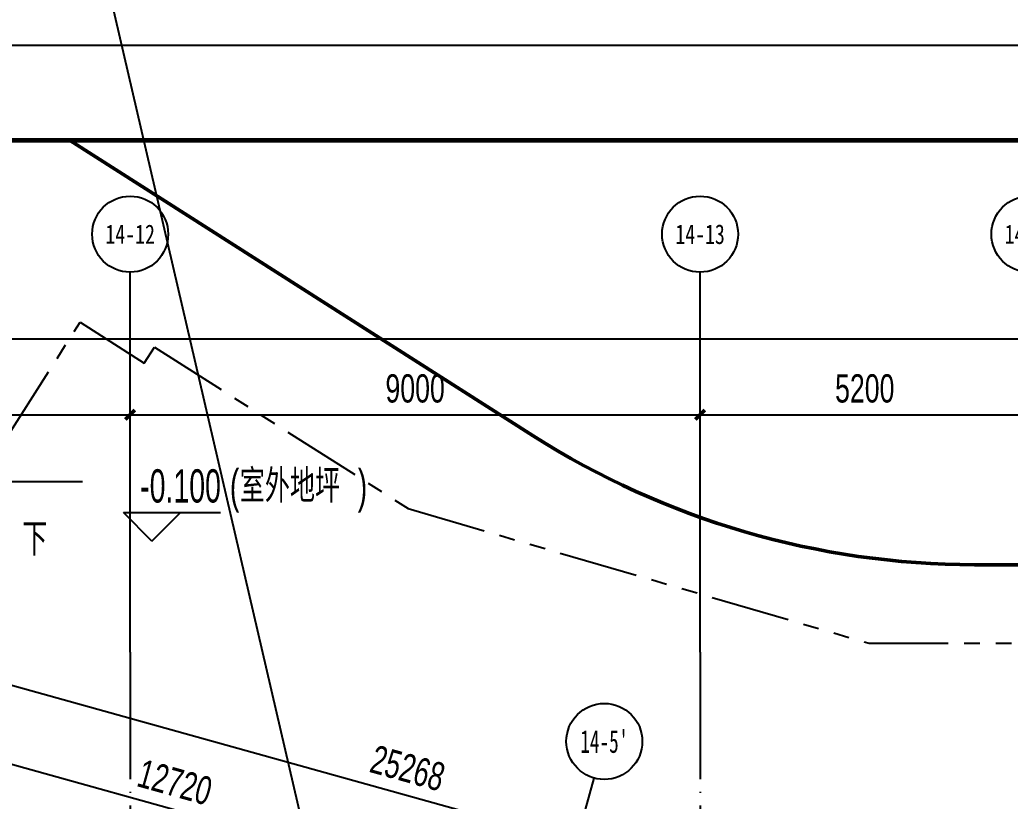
# Model space of a CAD drawing. Extents: x -409435 to 356702, y -107829 to 330904.
# Drawn here: x 93658 to 109297, y 51669 to 64002 of the extents above; entities that cross this region are included whole.
import ezdxf
from ezdxf.enums import TextEntityAlignment as Align
from ezdxf.xclip import XClip

# ---------------------------------------------------------------- set-up
doc = ezdxf.new("R2010")
doc.units = 0
doc.header["$LTSCALE"] = 1000
doc.header["$MEASUREMENT"] = 0
doc.header["$XCLIPFRAME"] = 0
doc.linetypes.add('104-14# 核心筒$0$DOTE', pattern=[2.42, 2, -0.2, 0.02, -0.2])
doc.linetypes.add('X-104 14#平面$0$PHANTOM2', pattern=[1.25, 0.625, -0.125, 0.125, -0.125, 0.125, -0.125])
for name, color, linetype in [('104-14# 核心筒$0$01-标注_轴线坐标', 132, 'Continuous'), ('104-14# 核心筒$0$02-TEXT_轴号', 7, 'Continuous'), ('104-14# 核心筒$0$A_AXIS-轴线', 36, '104-14# 核心筒$0$DOTE'), ('104-14# 核心筒$0$AXIS_TEXT', 7, 'Continuous'), ('AXIS_TEXT', 7, 'Continuous'), ('X-104 14#平面$0$01-标注_标高', 200, 'Continuous'), ('X-104 14#平面$0$01-标注_符号', 200, 'Continuous'), ('X-104 14#平面$0$02-TEXT_标注', 130, 'Continuous'), ('X-104 14#平面$0$A-O_屋面', 201, 'Continuous')]:
    doc.layers.add(name, color=color, linetype=linetype)
doc.layers.add('DIM_MODI', color=6, linetype='Continuous', plot=False)
doc.layers.add('X-104 14#平面$0$road', color=142, linetype='Continuous', lineweight=50)
doc.styles.add('104-14# 核心筒$0$_TCH_AXIS', font='STXIHEI_0.TTF', dxfattribs={"width": 0.8})
doc.styles.add('104-14# 核心筒$0$_TCH_DIM_T3', font='ros.shx', dxfattribs={"width": 0.705882, "bigfont": 'jd.shx'})
doc.styles.add('COMPLEX', font='COMPLEX')
doc.styles.add('X-104 14#平面$0$_TCH_DIM', font='ros.shx', dxfattribs={"width": 0.8, "bigfont": 'jd.shx'})
doc.dimstyles.new('104-14# 核心筒$0$_TCH_ARCH&&150', dxfattribs={"dimtxt": 446.25, "dimasz": 150, "dimexe": 375, "dimexo": 450, "dimgap": 189.375, "dimtad": 1, "dimdec": 0, "dimzin": 0, "dimdsep": 46, "dimtxsty": '104-14# 核心筒$0$_TCH_DIM_T3', "dimblk": '104-14# 核心筒$0$_ArchTick', "dimcen": 0.09, "dimclrt": 7, "dimazin": 2, "dimtfac": 1, "dimtdec": 0, "dimtix": 1, "dimtmove": 2, "dimatfit": 3, "dimfxl": 0, "dimtolj": 1, "dimtzin": 0, "dimarcsym": 0})

# ---------------------------------------------------------------- blocks, each defined once
blk = doc.blocks.new('图框-A1+1-2')
for points, const_width in [([(0, 0), (1261, 0), (1261, 594), (0, 594)], 0.05), ([(1186, 584), (25, 584), (25, 10), (1186, 10)], 0.5)]:
    blk.add_lwpolyline(points, close=True, dxfattribs=dict(const_width=const_width))
blk = doc.blocks.new('图框-A1+1-4')
at = {"const_width": 0.05}
blk.add_lwpolyline([(0, 0), (1051, 0), (1051, 594), (0, 594)], close=True, dxfattribs=at)
blk = doc.blocks.new('_AXISO')
blk.add_circle((0, 0), 0.5)
at = {"layer": 'AXIS_TEXT', "style": 'COMPLEX', "width": 1.041667}
blk.add_attdef('A', text='', height=0.56, dxfattribs=at).set_placement((-0.25, -0.28), (0.25, -0.28), align=Align.FIT)
blk = doc.blocks.new('104-14# 核心筒$0$_ArchTick')
at = {"color": 0, "linetype": 'ByBlock', "const_width": 0.4}
blk.add_lwpolyline([(-0.5, -0.5), (0.5, 0.5)], dxfattribs=at)
blk = doc.blocks.new('*D2663')
at = {"layer": '104-14# 核心筒$0$01-标注_轴线坐标', "color": 0, "lineweight": -2, "transparency": 16777216}
for p, q in [((-1359, 54468), (-1359, 59343)), ((116900, 54468), (116900, 59343)), ((-1359, 58968), (116900, 58968))]:
    blk.add_line(p, q, dxfattribs=at)
at = {"layer": 'Defpoints', "color": 0, "transparency": 16777216}
for p in [(116900, 58968), (-1359, 54018), (116900, 54018)]:
    blk.add_point(p, dxfattribs=at)
at = {"layer": '104-14# 核心筒$0$01-标注_轴线坐标', "color": 0, "lineweight": -2, "transparency": 16777216, "xscale": 150, "yscale": 150, "zscale": 150, "rotation": 180}
blk.add_blockref('104-14# 核心筒$0$_ArchTick', (-1359, 58968), dxfattribs=at)
at = {"layer": '104-14# 核心筒$0$01-标注_轴线坐标', "color": 0, "lineweight": -2, "transparency": 16777216, "xscale": 150, "yscale": 150, "zscale": 150}
blk.add_blockref('104-14# 核心筒$0$_ArchTick', (116900, 58968), dxfattribs=at)
at = {"layer": '104-14# 核心筒$0$01-标注_轴线坐标', "color": 7, "transparency": 16777216, "insert": (57771, 59381), "char_height": 446.2, "attachment_point": 5, "style": '104-14# 核心筒$0$_TCH_DIM_T3'}
blk.add_mtext('\\A1;118259', dxfattribs=at)
blk = doc.blocks.new('*D2675')
at = {"layer": '104-14# 核心筒$0$01-标注_轴线坐标', "color": 0, "lineweight": -2, "transparency": 16777216}
for p, q in [((86400, 54468), (86400, 58143)), ((95400, 54468), (95400, 58143)), ((86400, 57768), (95400, 57768))]:
    blk.add_line(p, q, dxfattribs=at)
at = {"layer": 'Defpoints', "color": 0, "transparency": 16777216}
for p in [(95400, 57768), (86400, 54018), (95400, 54018)]:
    blk.add_point(p, dxfattribs=at)
at = {"layer": '104-14# 核心筒$0$01-标注_轴线坐标', "color": 0, "lineweight": -2, "transparency": 16777216, "xscale": 150, "yscale": 150, "zscale": 150, "rotation": 180}
blk.add_blockref('104-14# 核心筒$0$_ArchTick', (86400, 57768), dxfattribs=at)
at = {"layer": '104-14# 核心筒$0$01-标注_轴线坐标', "color": 0, "lineweight": -2, "transparency": 16777216, "xscale": 150, "yscale": 150, "zscale": 150}
blk.add_blockref('104-14# 核心筒$0$_ArchTick', (95400, 57768), dxfattribs=at)
at = {"layer": '104-14# 核心筒$0$01-标注_轴线坐标', "color": 7, "transparency": 16777216, "insert": (90900, 58181), "char_height": 446.2, "attachment_point": 5, "style": '104-14# 核心筒$0$_TCH_DIM_T3'}
blk.add_mtext('\\A1;9000', dxfattribs=at)
blk = doc.blocks.new('*D2676')
at = {"layer": '104-14# 核心筒$0$01-标注_轴线坐标', "color": 0, "lineweight": -2, "transparency": 16777216}
for p, q in [((95400, 54468), (95400, 58143)), ((104400, 54468), (104400, 58143)), ((95400, 57768), (104400, 57768))]:
    blk.add_line(p, q, dxfattribs=at)
at = {"layer": 'Defpoints', "color": 0, "transparency": 16777216}
for p in [(104400, 57768), (95400, 54018), (104400, 54018)]:
    blk.add_point(p, dxfattribs=at)
at = {"layer": '104-14# 核心筒$0$01-标注_轴线坐标', "color": 0, "lineweight": -2, "transparency": 16777216, "xscale": 150, "yscale": 150, "zscale": 150, "rotation": 180}
blk.add_blockref('104-14# 核心筒$0$_ArchTick', (95400, 57768), dxfattribs=at)
at = {"layer": '104-14# 核心筒$0$01-标注_轴线坐标', "color": 0, "lineweight": -2, "transparency": 16777216, "xscale": 150, "yscale": 150, "zscale": 150}
blk.add_blockref('104-14# 核心筒$0$_ArchTick', (104400, 57768), dxfattribs=at)
at = {"layer": '104-14# 核心筒$0$01-标注_轴线坐标', "color": 7, "transparency": 16777216, "insert": (99900, 58181), "char_height": 446.2, "attachment_point": 5, "style": '104-14# 核心筒$0$_TCH_DIM_T3'}
blk.add_mtext('\\A1;9000', dxfattribs=at)
blk = doc.blocks.new('*D2677')
at = {"layer": '104-14# 核心筒$0$01-标注_轴线坐标', "color": 0, "lineweight": -2, "transparency": 16777216}
for p, q in [((104400, 54468), (104400, 58143)), ((109600, 54468), (109600, 58143)), ((104400, 57768), (109600, 57768))]:
    blk.add_line(p, q, dxfattribs=at)
at = {"layer": 'Defpoints', "color": 0, "transparency": 16777216}
for p in [(109600, 57768), (104400, 54018), (109600, 54018)]:
    blk.add_point(p, dxfattribs=at)
at = {"layer": '104-14# 核心筒$0$01-标注_轴线坐标', "color": 0, "lineweight": -2, "transparency": 16777216, "xscale": 150, "yscale": 150, "zscale": 150, "rotation": 180}
blk.add_blockref('104-14# 核心筒$0$_ArchTick', (104400, 57768), dxfattribs=at)
at = {"layer": '104-14# 核心筒$0$01-标注_轴线坐标', "color": 0, "lineweight": -2, "transparency": 16777216, "xscale": 150, "yscale": 150, "zscale": 150}
blk.add_blockref('104-14# 核心筒$0$_ArchTick', (109600, 57768), dxfattribs=at)
at = {"layer": '104-14# 核心筒$0$01-标注_轴线坐标', "color": 7, "transparency": 16777216, "insert": (107000, 58181), "char_height": 446.2, "attachment_point": 5, "style": '104-14# 核心筒$0$_TCH_DIM_T3'}
blk.add_mtext('\\A1;5200', dxfattribs=at)
blk = doc.blocks.new('*D2701')
at = {"layer": '104-14# 核心筒$0$01-标注_轴线坐标', "color": 0, "lineweight": -2, "transparency": 16777216}
for p, q in [((86294, 50843), (87601, 55539)), ((87500, 55178), (111844, 48405)), ((110638, 44069), (111944, 48766))]:
    blk.add_line(p, q, dxfattribs=at)
at = {"layer": 'Defpoints', "color": 0, "transparency": 16777216}
for p in [(86174, 50409), (111844, 48405), (110517, 43636)]:
    blk.add_point(p, dxfattribs=at)
at = {"layer": '104-14# 核心筒$0$01-标注_轴线坐标', "color": 0, "lineweight": -2, "transparency": 16777216, "xscale": 150, "yscale": 150, "zscale": 150}
for p, rotation in [((87500, 55178), 164.4518973649167), ((111844, 48405), 344.4518973649167)]:
    blk.add_blockref('104-14# 核心筒$0$_ArchTick', p, dxfattribs=dict(at, rotation=rotation))
at = {"layer": '104-14# 核心筒$0$01-标注_轴线坐标', "color": 7, "transparency": 16777216, "insert": (99783, 52189), "char_height": 446.2, "attachment_point": 5, "rotation": 344.4519, "style": '104-14# 核心筒$0$_TCH_DIM_T3'}
blk.add_mtext('\\A1;25268', dxfattribs=at)
blk = doc.blocks.new('*D2703')
at = {"layer": '104-14# 核心筒$0$01-标注_轴线坐标', "color": 0, "lineweight": -2, "transparency": 16777216}
for p, q in [((88984, 50094), (89969, 53635)), ((89869, 53273), (102123, 49864)), ((101239, 46685), (102224, 50225))]:
    blk.add_line(p, q, dxfattribs=at)
at = {"layer": 'Defpoints', "color": 0, "transparency": 16777216}
for p in [(102123, 49864), (88863, 49661), (101118, 46251)]:
    blk.add_point(p, dxfattribs=at)
at = {"layer": '104-14# 核心筒$0$01-标注_轴线坐标', "color": 0, "lineweight": -2, "transparency": 16777216, "xscale": 150, "yscale": 150, "zscale": 150}
for p, rotation in [((89869, 53273), 164.4518973650898), ((102123, 49864), 344.4518973650898)]:
    blk.add_blockref('104-14# 核心筒$0$_ArchTick', p, dxfattribs=dict(at, rotation=rotation))
at = {"layer": '104-14# 核心筒$0$01-标注_轴线坐标', "color": 7, "transparency": 16777216, "insert": (96106, 51966), "char_height": 446.2, "attachment_point": 5, "rotation": 344.4519, "style": '104-14# 核心筒$0$_TCH_DIM_T3'}
blk.add_mtext('\\A1;12720', dxfattribs=at)
blk = doc.blocks.new('104-14# 核心筒')
at = {"layer": '104-14# 核心筒$0$01-标注_轴线坐标'}
for p, q in [((95400, 54018.4), (95400, 60018.4)), ((104400, 54018.4), (104400, 60018.4)), ((101118.5, 46253.2), (102726.8, 52033.7))]:
    blk.add_line(p, q, dxfattribs=at)
blk.add_circle((102887.6, 52611.7), 600, dxfattribs=at)
at = {"layer": '104-14# 核心筒$0$A_AXIS-轴线'}
for p, q in [((95400, 54018.4), (95400, -8545.1)), ((104400, 54018.4), (104400, -8545.1))]:
    blk.add_line(p, q, dxfattribs=at)
at = {"layer": '104-14# 核心筒$0$01-标注_轴线坐标'}
ref = blk.add_blockref('_AXISO', (95400, 60618.4), dxfattribs=dict(at, xscale=1200, yscale=1200, zscale=1200))
ref.add_attrib('A', '14-12', dxfattribs={"layer": '104-14# 核心筒$0$AXIS_TEXT', "height": 303.98, "style": '104-14# 核心筒$0$_TCH_AXIS', "width": 0.944043}).set_placement((95008.5, 60466.4), (95791.5, 60466.4), align=Align.FIT)
ref = blk.add_blockref('_AXISO', (104400, 60618.4), dxfattribs=dict(at, xscale=1200, yscale=1200, zscale=1200))
ref.add_attrib('A', '14-13', dxfattribs={"layer": '104-14# 核心筒$0$AXIS_TEXT', "height": 310.63, "style": '104-14# 核心筒$0$_TCH_AXIS', "width": 0.920728}).set_placement((104009.8, 60463.1), (104790.2, 60463.1), align=Align.FIT)
ref = blk.add_blockref('_AXISO', (109600, 60618.4), dxfattribs=dict(at, xscale=1200, yscale=1200, zscale=1200))
ref.add_attrib('A', '14-14', dxfattribs={"layer": '104-14# 核心筒$0$AXIS_TEXT', "height": 302.98, "style": '104-14# 核心筒$0$_TCH_AXIS', "width": 0.947628}).set_placement((109208.3, 60466.9), (109991.7, 60466.9), align=Align.FIT)
at = {"layer": '104-14# 核心筒$0$02-TEXT_轴号', "style": '104-14# 核心筒$0$_TCH_AXIS', "width": 0.898063}
blk.add_text("14-5'", height=359.99, dxfattribs=at).set_placement((102508.1, 52431.7), (103267.1, 52431.7), align=Align.FIT)
at = {"layer": '104-14# 核心筒$0$01-标注_轴线坐标'}
for p1, p2, distance, picture, middle in [((-1359, 54018.4), (116900.2, 54018.4), 4950, '*D2663', (57770.6, 59380.9)), ((86400, 54018.4), (95400, 54018.4), 3750, '*D2675', (90900, 58180.9)), ((95400, 54018.4), (104400, 54018.4), 3750, '*D2676', (99900, 58180.9)), ((104400, 54018.4), (109600, 54018.4), 3750, '*D2677', (107000, 58180.9)), ((86173.5, 50409), (110517.1, 43636), 4950, '*D2701', (99782.7, 52188.8)), ((88863.4, 49660.6), (101117.9, 46251.1), 3750, '*D2703', (96106.4, 51966))]:
    dim = blk.add_aligned_dim(p1=p1, p2=p2, distance=distance, dimstyle='104-14# 核心筒$0$_TCH_ARCH&&150', dxfattribs=at)
    dim.commit()
    dim.dimension.update_dxf_attribs({"geometry": picture, "text_midpoint": middle})
blk = doc.blocks.new('X-104 14#平面')
for points in [[(-18433.5, 63600), (139216.5, 63600), (139216.5, 152700), (-18433.5, 152700)], [(-38664.4, 63600), (150485.6, 63600), (150485.6, -25500), (-38664.4, -25500)]]:
    blk.add_lwpolyline(points, close=True)
at = {"layer": 'X-104 14#平面$0$01-标注_标高'}
for p, q in [((95742.6, 55774.9), (95292.6, 56224.9)), ((95292.6, 56224.9), (96824.5, 56224.9)), ((95742.6, 55774.9), (96192.6, 56224.9))]:
    blk.add_line(p, q, dxfattribs=at)
at = {"layer": 'X-104 14#平面$0$01-标注_符号'}
blk.add_lwpolyline([(94649.5, 56711.2), (86070.8, 56711.2), (85956.1, 56396.2), (85845.1, 57026.2), (85733.3, 56711.2), (77154.6, 56711.2)], dxfattribs=at)
at = {"layer": 'X-104 14#平面$0$A-O_屋面', "linetype": 'X-104 14#平面$0$PHANTOM2', "ltscale": 2}
blk.add_lwpolyline([(116300, 1125.5), (112466, -2800), (-12111.5, -2800), (-10903.8, 3413.1), (-11202.5, 3471.2), (-4857, 36100), (58808.6, 36100), (74837.7, 49550), (86050, 49550), (86050, 51700), (92100, 51702), (92100, 55283.2), (94608.8, 59227.5), (95621.4, 58583.5), (95782.4, 58836.6), (99791.5, 56286.5), (107067.8, 54161.9), (111100, 54161.9), (111100, 52680), (116300, 52680)], close=True, dxfattribs=at)
at = {"layer": 'X-104 14#平面$0$road'}
for p, q in [((101764, 57436.4), (94443.5, 62100)), ((108734.6, 55400.5), (116606.1, 55391.9)), ((116606.1, 55391.9), (108734.6, 55400.5))]:
    blk.add_line(p, q, dxfattribs=at)
blk.add_arc((108748.9, 68400.5), 13000, 237.5, 269.9373, dxfattribs=at)
ref = blk.add_blockref('104-14# 核心筒', (0, 0))
XClip(ref).set_block_clipping_path([(-38664.3623821461, -25500), (139216.5485069363, 330900)])
at = {"xscale": 150, "yscale": 150, "zscale": 150}
for name, p in [('图框-A1+1-4', (-18433.5, 63600)), ('图框-A1+1-2', (-38664.4, -25500))]:
    blk.add_blockref(name, p, dxfattribs=at)
at = {"layer": 'X-104 14#平面$0$02-TEXT_标注', "style": 'X-104 14#平面$0$_TCH_DIM'}
for s, height, width, p in [('(', 525, 0.64, (96974.5, 56382.4)), ('室外地坪', 520.93, 0.8, (97131.3, 56382.4)), (')', 525, 0.64, (98993.7, 56382.4)), ('-0.100', 525, 0.64, (95558.7, 56382.4)), ('下', 520.9, 0.8, (93695.5, 55541.1))]:
    blk.add_text(s, height=height, dxfattribs=dict(at, width=width)).set_placement(p)

msp = doc.modelspace()

# ---------------------------------------------------------------- linework, layer by layer
at = {"layer": 'DIM_MODI'}
msp.add_line((87688.9, 96224.8), (135070.5, -107829.1), dxfattribs=at)

# ---------------------------------------------------------------- block references
msp.add_blockref('X-104 14#平面', (0, 0))

doc.saveas('drawing.dxf')
